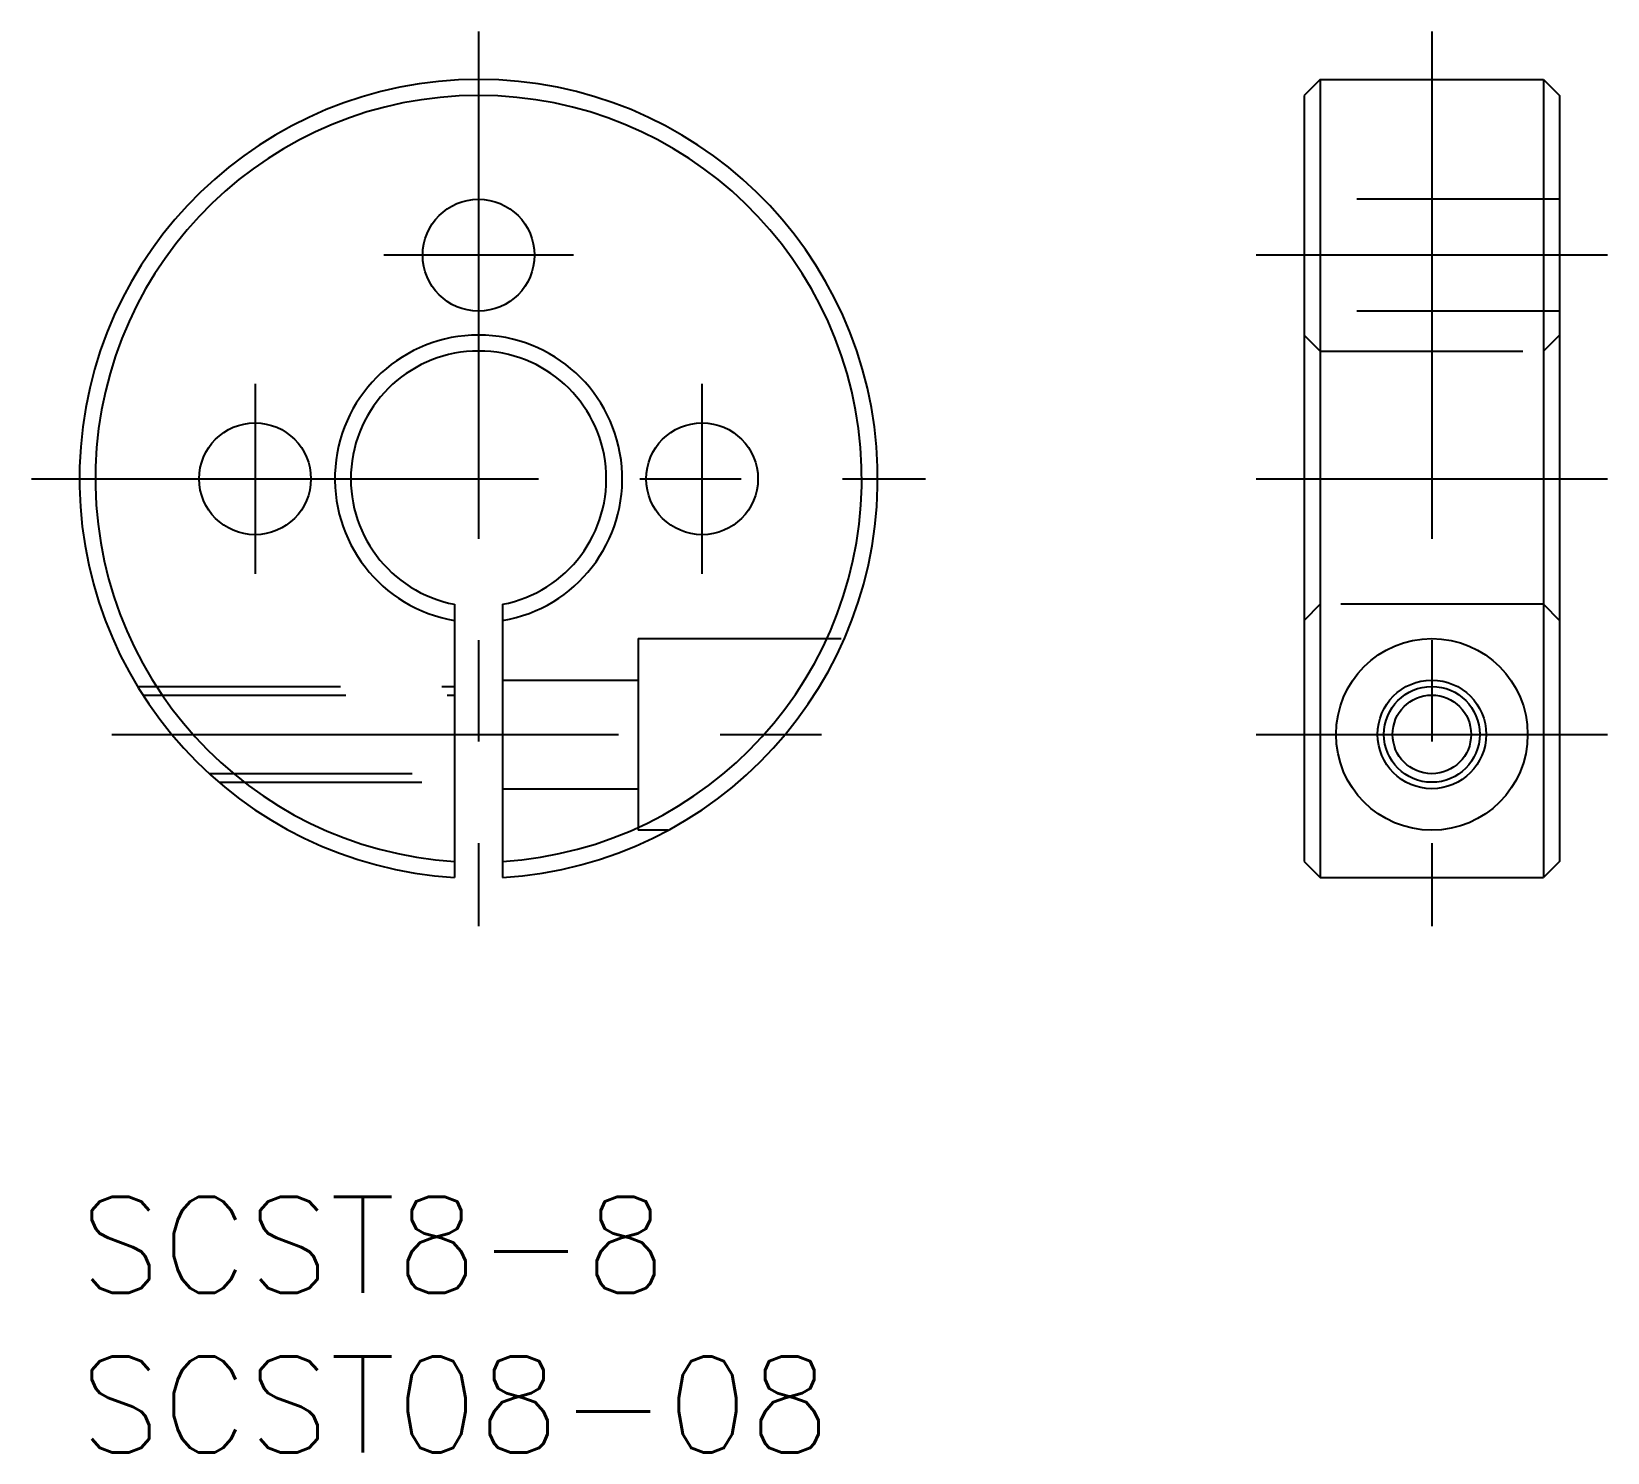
# Model space of a CAD drawing. Extents: x -1.5 to 47.9, y -8 to 36.5.
import ezdxf

# ---------------------------------------------------------------- set-up
doc = ezdxf.new("R2010")
doc.units = 0
doc.header["$LTSCALE"] = 0.5
doc.linetypes.add('CENTER', pattern=[50.8, 31.75, -6.35, 6.35, -6.35])
doc.linetypes.add('DASHED', pattern=[19.05, 12.7, -6.35])
for name, color, linetype in [('MSM_CENTER', 1, 'CENTER'), ('MSM_CONTINUOUS', 7, 'CONTINUOUS'), ('MSM_DASHED', 4, 'DASHED'), ('MSM_NARROW', 5, 'CONTINUOUS'), ('MSM_PART_NUMBER', 7, 'CONTINUOUS')]:
    doc.layers.add(name, color=color, linetype=linetype)
doc.styles.get("Standard").update_dxf_attribs({"font": 'txt.shx', "height": 3, "bigfont": 'bigfont.shx'})

# ---------------------------------------------------------------- blocks, each defined once
blk = doc.blocks.new('*U7')
at = {"layer": 'MSM_PART_NUMBER'}
blk.add_text('SCST8-8', height=3, dxfattribs=at).set_placement((0, -3))
blk = doc.blocks.new('*U8')
at = {"layer": 'MSM_PART_NUMBER'}
blk.add_text('SCST08-08', height=3, dxfattribs=at).set_placement((0, -8))

msp = doc.modelspace()

# ---------------------------------------------------------------- linework, layer by layer
at = {"layer": 'MSM_CENTER'}
for p, q in [((12.5, 36.477), (12.5, 8.477)), ((42.353, 36.477), (42.353, 8.477)), ((15.472, 29.477), (9.528, 29.477)), ((47.853, 29.477), (36.853, 29.477)), ((5.5, 25.449), (5.5, 19.506)), ((19.5, 19.506), (19.5, 25.449)), ((-1.5, 22.477), (26.5, 22.477)), ((36.853, 22.477), (47.853, 22.477)), ((1.011, 14.477), (24.897, 14.477)), ((36.853, 14.477), (47.853, 14.477))]:
    msp.add_line(p, q, dxfattribs=at)
at = {"layer": 'MSM_CONTINUOUS'}
for p, q in [((38.853, 34.977), (38.353, 34.477)), ((38.853, 34.977), (38.853, 10)), ((38.853, 34.977), (45.853, 34.977)), ((45.853, 34.977), (45.853, 10)), ((45.853, 34.977), (46.353, 34.477)), ((38.353, 34.477), (38.353, 10.501)), ((46.353, 34.477), (46.353, 10.501)), ((11.75, 18.548), (11.75, 10)), ((13.25, 18.548), (13.25, 10)), ((38.353, 10.501), (38.853, 10)), ((46.353, 10.501), (45.853, 10)), ((38.853, 10), (45.853, 10))]:
    msp.add_line(p, q, dxfattribs=at)
for centre, radius in [((12.5, 29.477), 1.75), ((5.5, 22.477), 1.75), ((19.5, 22.477), 1.75), ((42.353, 14.477), 3), ((42.353, 14.477), 1.7), ((42.353, 14.477), 1.23)]:
    msp.add_circle(centre, radius, dxfattribs=at)
for radius, start, end in [(12.5, 273.4398, 266.5602), (12, 273.5833, 266.4167), (4.5, 279.5941, 260.4059), (4, 280.8069, 259.1931)]:
    msp.add_arc((12.5, 22.477), radius, start, end, dxfattribs=at)
at = {"layer": 'MSM_DASHED'}
for p, q in [((46.353, 31.227), (38.353, 31.227)), ((46.353, 27.727), (38.353, 27.727)), ((38.353, 26.977), (38.853, 26.477)), ((45.853, 26.477), (46.353, 26.977)), ((38.853, 26.477), (45.853, 26.477)), ((38.853, 18.548), (38.353, 18.04)), ((45.853, 18.548), (38.853, 18.548)), ((45.853, 18.548), (46.353, 18.04)), ((17.5, 17.477), (23.956, 17.477)), ((17.5, 17.477), (17.5, 11.477)), ((1.823, 15.977), (11.75, 15.977)), ((13.25, 16.177), (17.5, 16.177)), ((1.992, 15.707), (11.75, 15.707)), ((4.07, 13.248), (11.75, 13.248)), ((4.376, 12.977), (11.75, 12.977)), ((13.25, 12.777), (17.5, 12.777)), ((18.437, 11.477), (17.5, 11.477))]:
    msp.add_line(p, q, dxfattribs=at)
at = {"layer": 'MSM_NARROW'}
msp.add_circle((42.353, 14.477), 1.5, dxfattribs=at)

# ---------------------------------------------------------------- block references
at = {"layer": 'MSM_CONTINUOUS'}
for name in ['*U7', '*U8']:
    msp.add_blockref(name, (0, 0), dxfattribs=at)

doc.saveas('drawing.dxf')
